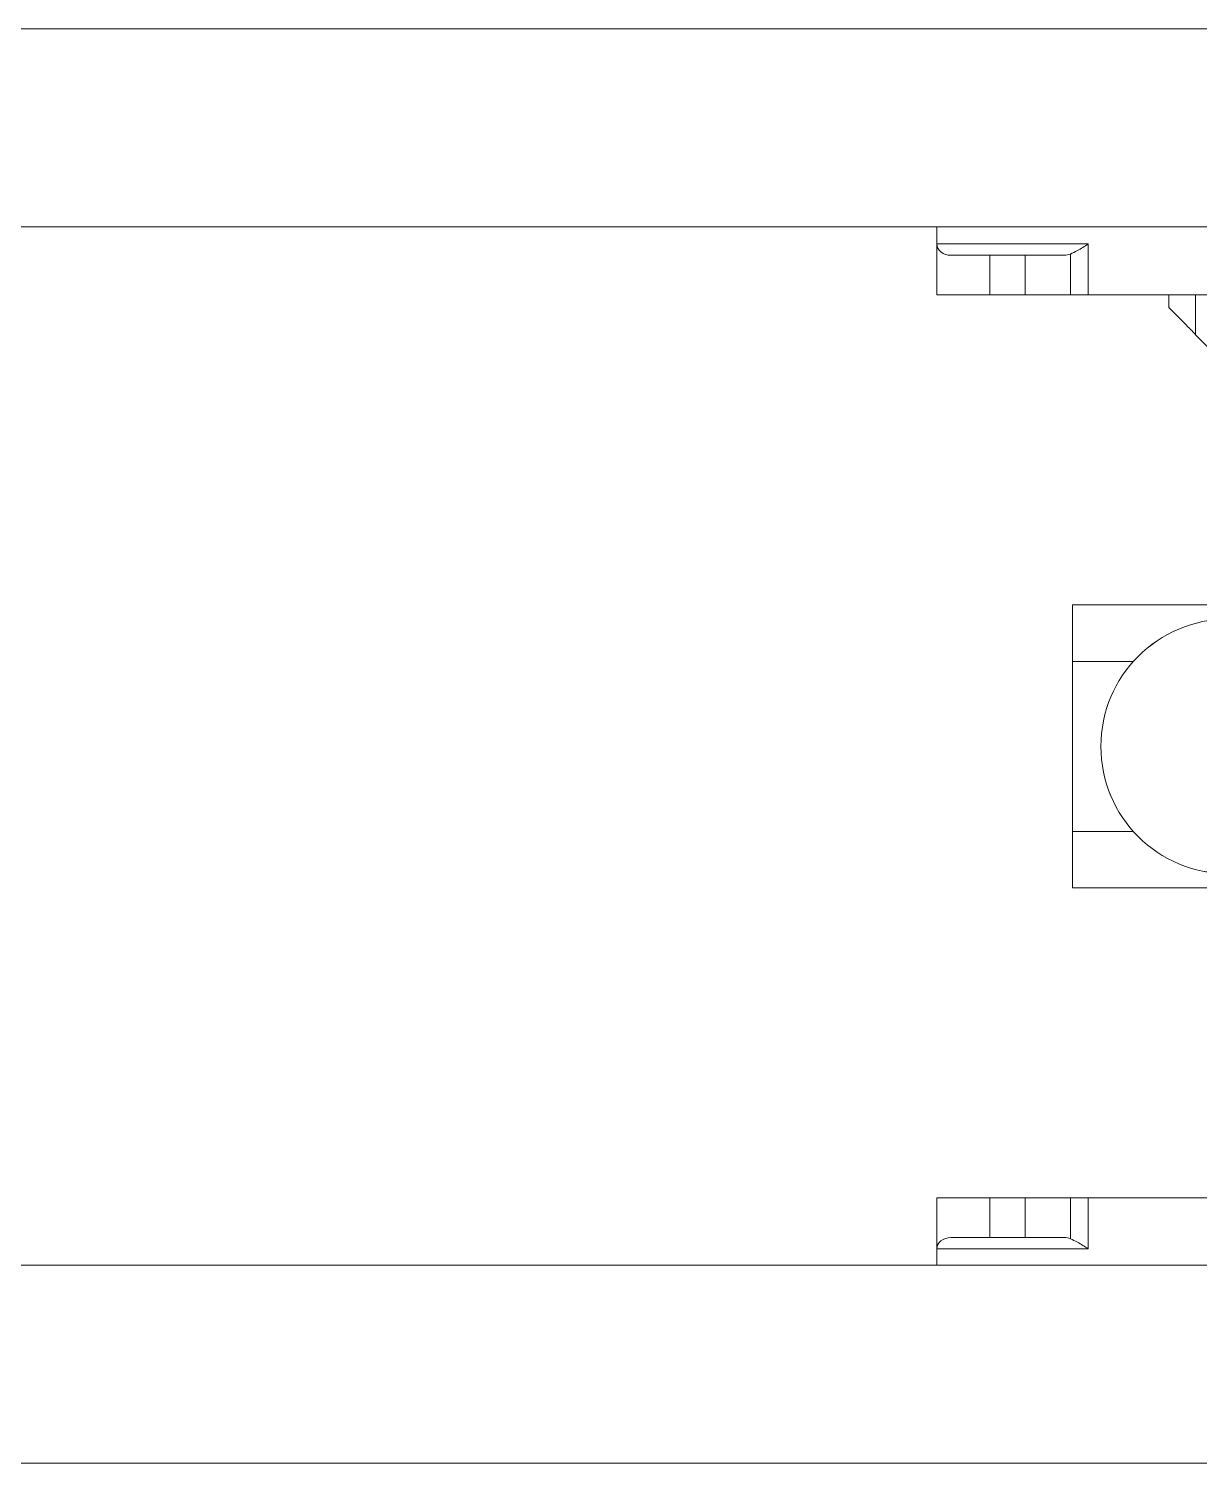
# Model space of a CAD drawing. Header units: inches. Extents: x -1851 to 6314, y -1304 to 4687.
# Drawn here: x -1822.93 to -1813.46, y 2121.94 to 2133.54 of the extents above; entities that cross this region are included whole.
import ezdxf

# ---------------------------------------------------------------- set-up
doc = ezdxf.new("R2010")
doc.units = ezdxf.units.IN
doc.header["$MEASUREMENT"] = 0
doc.layers.add('E-ARRY-TABL', color=9, linetype='Continuous')

# ---------------------------------------------------------------- blocks, each defined once
blk = doc.blocks.new('2.2.1_8 Mid Plan View')
at = {"color": 7, "linetype": 'Continuous', "lineweight": 15}
for p, q in [((-0.30061, -3.73684), (-0.30061, 2.68042)), ((0.30109, 2.68042), (0.30109, -3.73684)), ((26.705, -3.73684), (26.705, 2.68042)), ((27.3067, 2.68042), (27.3067, -3.73684)), ((-0.41544, -3.62201), (-0.41544, 2.56559)), ((26.59017, -3.62201), (26.59017, 2.56559)), ((27.42153, 2.56559), (27.42153, -3.62201)), ((-0.26164, -0.82753), (-0.26164, -1.13761)), ((0.26164, -1.13761), (0.26164, -0.82753)), ((26.74396, -0.82753), (26.74396, -1.13761)), ((27.26725, -1.13761), (27.26725, -0.82753)), ((-0.08202, -1.14664), (-0.08202, -0.95162)), ((0.08202, -1.14664), (0.08202, -0.95162)), ((26.92359, -1.14664), (26.92359, -0.95162)), ((27.08763, -1.14664), (27.08763, -0.95162)), ((27.14748, -0.97994), (27.24418, -1.07532)), ((27.2445, -1.07562), (27.24418, -1.07532)), ((27.26725, -1.09076), (27.25984, -1.09076)), ((27.25984, -1.09076), (27.25984, -1.09076)), ((-0.29117, -1.22538), (-0.29117, -1.13761)), ((-0.29117, -1.13761), (-0.26164, -1.13761)), ((-0.26164, -1.13761), (-0.26164, -1.14785)), ((0.26164, -1.13761), (0.29117, -1.13761)), ((0.26164, -1.14785), (0.26164, -1.13761)), ((0.29117, -1.13761), (0.29117, -1.22538)), ((26.71444, -1.22538), (26.71444, -1.13761)), ((26.71444, -1.13761), (26.74396, -1.13761)), ((26.74396, -1.13761), (26.74396, -1.14785)), ((27.26725, -1.13761), (27.29678, -1.13761)), ((27.26725, -1.14785), (27.26725, -1.13761)), ((27.29678, -1.13761), (27.29678, -1.22538)), ((-0.04921, -1.14664), (-0.08202, -1.14664)), ((0.04921, -1.14664), (-0.04921, -1.14664)), ((0.08202, -1.14664), (0.04921, -1.14664)), ((26.95639, -1.14664), (26.92359, -1.14664)), ((27.05482, -1.14664), (26.95639, -1.14664)), ((27.08763, -1.14664), (27.05482, -1.14664)), ((-0.26164, -1.14785), (-0.28532, -1.14785)), ((-0.28461, -1.17412), (-0.28461, -1.15156)), ((-0.26164, -1.14785), (-0.26164, -1.17412)), ((0.28532, -1.14785), (0.26164, -1.14785)), ((0.26164, -1.17412), (0.26164, -1.14785)), ((0.28461, -1.15156), (0.28461, -1.17412)), ((26.74396, -1.14785), (26.72029, -1.14785)), ((26.721, -1.17412), (26.721, -1.15156)), ((26.74396, -1.14785), (26.74396, -1.17412)), ((27.29093, -1.14785), (27.26725, -1.14785)), ((27.26725, -1.17412), (27.26725, -1.14785)), ((27.29022, -1.15156), (27.29022, -1.17412)), ((-0.28461, -1.17412), (-0.26164, -1.17412)), ((-0.28461, -1.19462), (-0.28461, -1.17412)), ((-0.26164, -1.17412), (-0.26164, -1.19462)), ((0.26164, -1.17412), (0.28461, -1.17412)), ((0.26164, -1.19462), (0.26164, -1.17412)), ((0.28461, -1.17412), (0.28461, -1.19462)), ((26.721, -1.17412), (26.74396, -1.17412)), ((26.721, -1.19462), (26.721, -1.17412)), ((26.74396, -1.17412), (26.74396, -1.19462)), ((27.26725, -1.17412), (27.29022, -1.17412)), ((27.26725, -1.19462), (27.26725, -1.17412)), ((27.29022, -1.17412), (27.29022, -1.19462)), ((-0.26164, -1.19462), (-0.28461, -1.19462)), ((-0.28461, -1.21718), (-0.28461, -1.19462)), ((-0.26164, -1.19462), (-0.26164, -1.22538)), ((0.28461, -1.19462), (0.26164, -1.19462)), ((0.26164, -1.22538), (0.26164, -1.19462)), ((0.28461, -1.19462), (0.28461, -1.21718)), ((26.74396, -1.19462), (26.721, -1.19462)), ((26.721, -1.21718), (26.721, -1.19462)), ((26.74396, -1.19462), (26.74396, -1.22538)), ((27.29022, -1.19462), (27.26725, -1.19462)), ((27.26725, -1.22538), (27.26725, -1.19462)), ((27.29022, -1.19462), (27.29022, -1.21718)), ((-0.29117, -1.22538), (-0.30061, -1.22538)), ((-0.29117, -1.22538), (-0.26164, -1.22538)), ((0.29117, -1.22538), (0.26164, -1.22538)), ((0.29117, -1.22538), (0.30109, -1.22538)), ((26.71444, -1.22538), (26.705, -1.22538)), ((26.71444, -1.22538), (26.74396, -1.22538)), ((27.29678, -1.22538), (27.26725, -1.22538)), ((27.29678, -1.22538), (27.3067, -1.22538))]:
    blk.add_line(p, q, dxfattribs=at)
at = {"color": 8, "linetype": 'Continuous', "lineweight": 15}
for p, q in [((27.24418, -1.07532), (27.26725, -1.07532)), ((-0.04921, -1.14664), (-0.04921, -1.11144)), ((0.04921, -1.14664), (0.04921, -1.11144)), ((26.95639, -1.14664), (26.95639, -1.11144)), ((27.05482, -1.14664), (27.05482, -1.11144))]:
    blk.add_line(p, q, dxfattribs=at)
at = {"color": 7, "linetype": 'Continuous', "lineweight": 15}
for centre in [(0, -1.05642), (27.00561, -1.05642)]:
    blk.add_arc(centre, 0.07382, 180, 0, dxfattribs=at)
for centre, start_param, end_param in [((-0.29117, -1.15156), 4.712389, 5.181588), ((0.29117, -1.15156), 1.101597, 1.570796), ((26.71444, -1.15156), 4.712389, 5.181588), ((27.29678, -1.15156), 1.101597, 1.570796), ((-0.29117, -1.21718), 3.141593, 4.712389), ((0.29117, -1.21718), 1.570796, 3.141593), ((26.71444, -1.21718), 3.141593, 4.712389), ((27.29678, -1.21718), 1.570796, 3.141593)]:
    blk.add_ellipse(centre, major_axis=(0, 0.0082), ratio=0.8, start_param=start_param, end_param=end_param, dxfattribs=at)
for points, knots in [([(27.25984, -1.09076), (27.25982, -1.09074), (27.25974, -1.09065), (27.25833, -1.08923), (27.25473, -1.08564), (27.24993, -1.08089), (27.24633, -1.0774), (27.2445, -1.07562)], [0, 0, 0, 0, 0.068009, 0.289093, 0.54571, 0.768105, 1, 1, 1, 1]), ([(-0.29117, -1.13761), (-0.29116, -1.13762), (-0.28984, -1.13971), (-0.2875, -1.14331), (-0.28595, -1.14654), (-0.28532, -1.14785)], [0, 0, 0, 0, 0.003713, 0.594805, 1, 1, 1, 1]), ([(0.28532, -1.14785), (0.28595, -1.14654), (0.2875, -1.14331), (0.28984, -1.13971), (0.29116, -1.13762), (0.29117, -1.13761)], [0, 0, 0, 0, 0.405195, 0.996287, 1, 1, 1, 1]), ([(26.71444, -1.13761), (26.71444, -1.13762), (26.71577, -1.13971), (26.71811, -1.14331), (26.71966, -1.14654), (26.72029, -1.14785)], [0, 0, 0, 0, 0.003713, 0.594805, 1, 1, 1, 1]), ([(27.29093, -1.14785), (27.29156, -1.14654), (27.2931, -1.14331), (27.29545, -1.13971), (27.29677, -1.13762), (27.29678, -1.13761)], [0, 0, 0, 0, 0.405195, 0.996287, 1, 1, 1, 1])]:
    blk.add_open_spline(points, degree=3, knots=knots, dxfattribs=at)

msp = doc.modelspace()

# ---------------------------------------------------------------- block references
at = {"layer": 'E-ARRY-TABL', "xscale": -13.95298604562408, "yscale": 13.95298604562408, "zscale": 13.95298604562408, "rotation": 270}
for p in [(-1798.49, 2127.74039), (-1798.49, 1750.93154)]:
    msp.add_blockref('2.2.1_8 Mid Plan View', p, dxfattribs=at)

doc.saveas('drawing.dxf')
